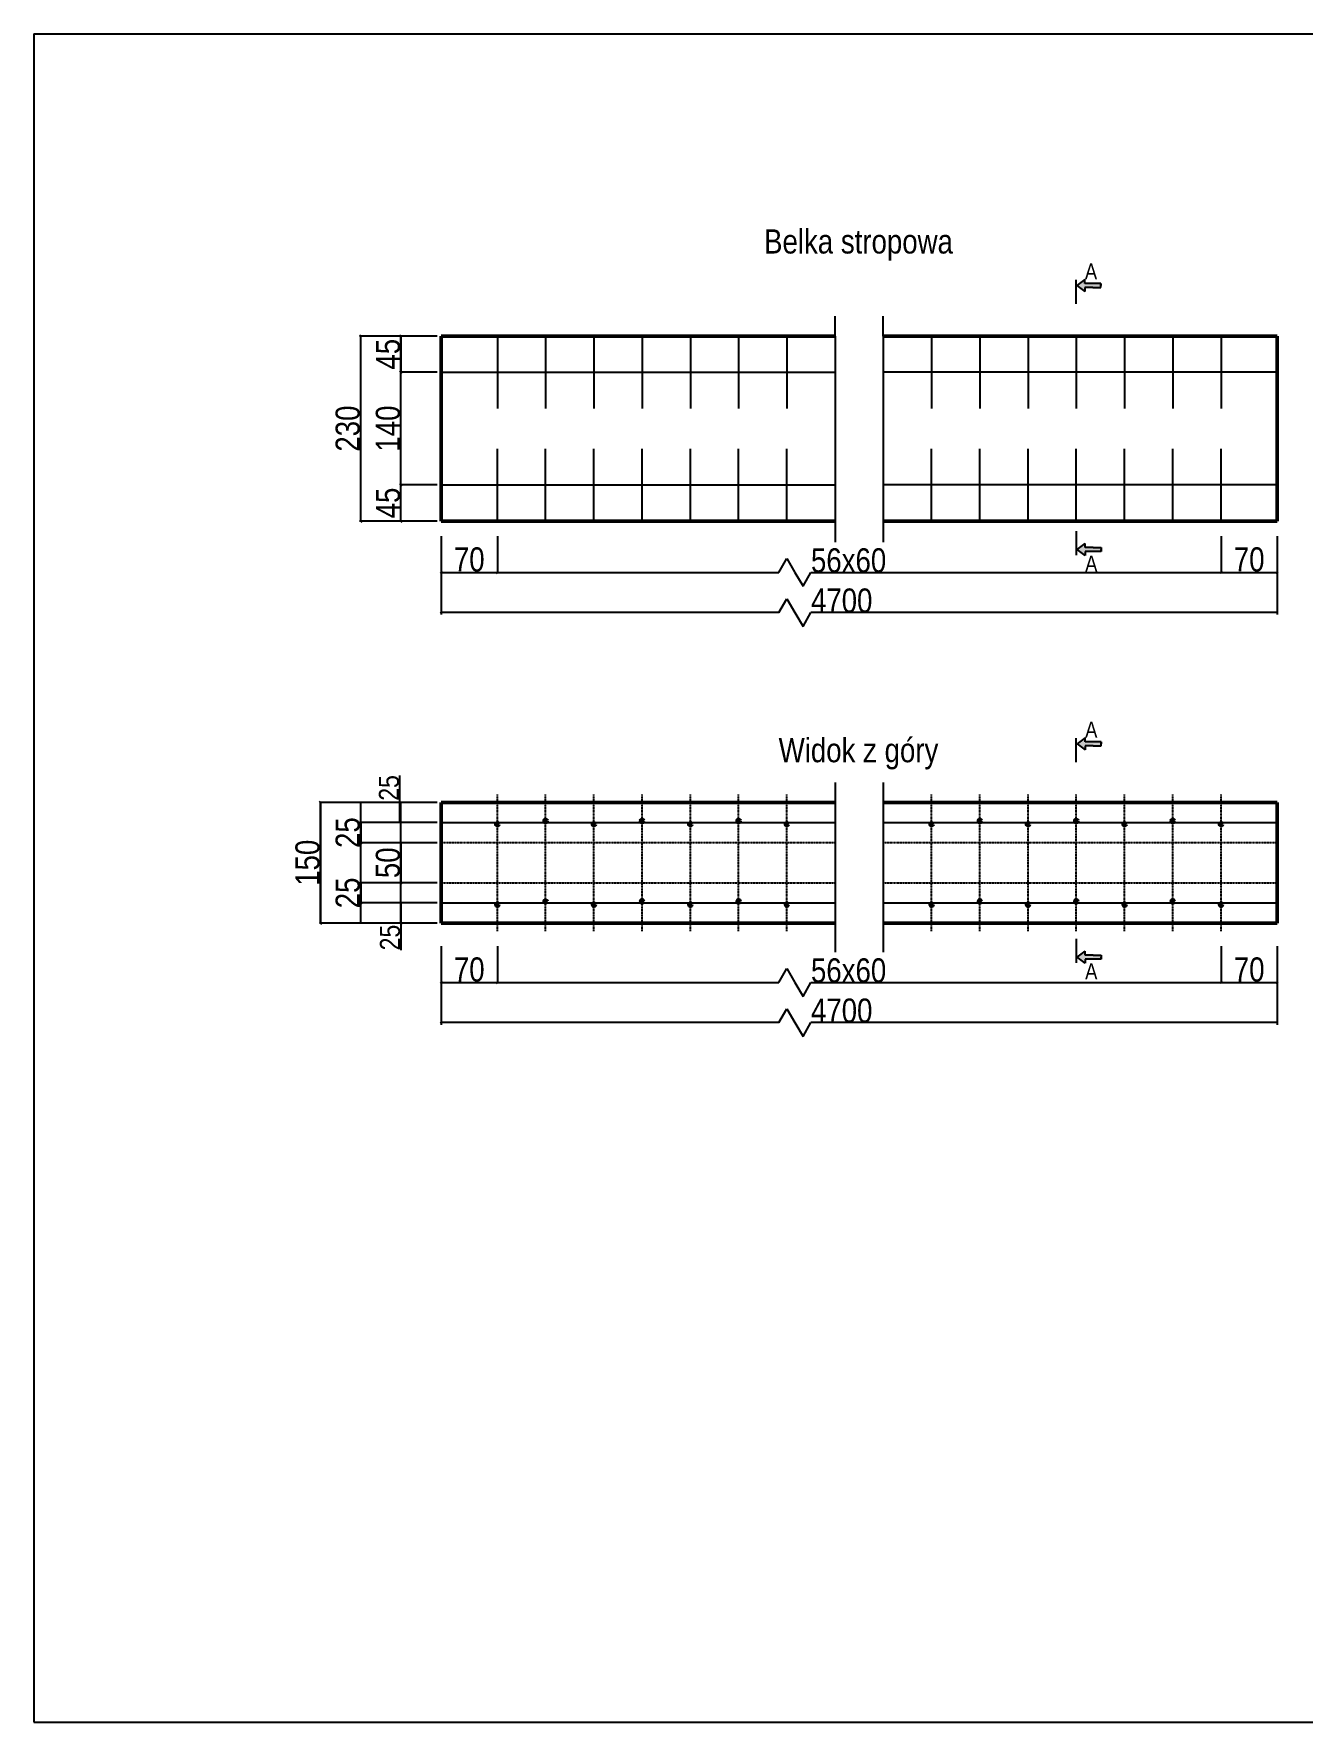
# Model space of a CAD drawing. Header units: millimetres. Extents: x 2253 to 9441, y 1251 to 3355.
# Drawn here: x 6467 to 8044, y 1255 to 3355 of the extents above; entities that cross this region are included whole.
import ezdxf
from ezdxf.enums import TextEntityAlignment as Align

# ---------------------------------------------------------------- set-up
doc = ezdxf.new("R2010")
doc.units = ezdxf.units.MM
for name, pattern in [('ACAD_ISO02W100', [15, 12, -3]), ('ACAD_ISO10W100', [18, 12, -3, 0, -3]), ('DASHED2', [9.525, 6.35, -3.175])]:
    doc.linetypes.add(name, pattern=pattern)
doc.layers.get('0').update_dxf_attribs({"lineweight": 50})
for name, color, linetype, lineweight in [('acad', 7, 'ACAD_ISO10W100', 25), ('pogrubiona', 7, 'Continuous', 50), ('przerywana', 7, 'ACAD_ISO02W100', 25), ('wymiary', 7, 'Continuous', 25)]:
    doc.layers.add(name, color=color, linetype=linetype, lineweight=lineweight)
doc.layers.add('gwoździe', color=7, linetype='DASHED2')
doc.styles.add('Wymiary', font='ARIALN.TTF', dxfattribs={"height": 25})
doc.dimstyles.new('Wymiary', dxfattribs={"dimtxt": 30, "dimasz": 2.5, "dimexe": 1.25, "dimexo": 5, "dimgap": 0.6325, "dimtad": 1, "dimtxsty": 'Wymiary', "dimblk": 'OBLIQUE', "dimcen": 0, "dimclrt": 256, "dimadec": 0, "dimazin": 0, "dimtfac": 1, "dimtmove": 0, "dimatfit": 3, "dimldrblk": 'OBLIQUE', "dimfxl": 1, "dimarcsym": 0})

# ---------------------------------------------------------------- blocks, each defined once
blk = doc.blocks.new('_Oblique')
at = {"color": 0, "linetype": 'ByBlock', "lineweight": -2}
blk.add_line((-0.5, -0.5), (0.5, 0.5), dxfattribs=at)
blk = doc.blocks.new('*D42')
at = {"layer": 'Defpoints', "color": 0, "transparency": 16777216}
for p in [(6973.3, 2735.2), (7043.3, 2735.2), (7043.3, 2685.2)]:
    blk.add_point(p, dxfattribs=at)
at = {"layer": 'wymiary', "color": 0, "lineweight": -2, "transparency": 16777216}
for p, q in [((6973.3, 2730.2), (6973.3, 2683.9)), ((7043.3, 2730.2), (7043.3, 2683.9))]:
    blk.add_line(p, q, dxfattribs=at)
at = {"layer": 'wymiary', "color": 0, "linetype": 'Continuous', "lineweight": -2, "transparency": 16777216}
blk.add_line((6973.3, 2685.2), (7043.3, 2685.2), dxfattribs=at)
at = {"layer": 'wymiary', "color": 0, "lineweight": -2, "transparency": 16777216, "xscale": 2.5, "yscale": 2.5, "zscale": 2.5, "rotation": 180}
blk.add_blockref('_Oblique', (6973.3, 2685.2), dxfattribs=at)
at = {"layer": 'wymiary', "color": 0, "lineweight": -2, "transparency": 16777216, "xscale": 2.5, "yscale": 2.5, "zscale": 2.5}
blk.add_blockref('_Oblique', (7043.3, 2685.2), dxfattribs=at)
at = {"layer": 'wymiary', "transparency": 16777216, "insert": (7008.3, 2701.1), "char_height": 30, "attachment_point": 5, "style": 'Wymiary'}
blk.add_mtext('70', dxfattribs=at)
blk = doc.blocks.new('*D43')
at = {"layer": 'Defpoints', "color": 0, "transparency": 16777216}
for p in [(7943.3, 2735.2), (8013.3, 2735.2), (8013.3, 2685.2)]:
    blk.add_point(p, dxfattribs=at)
at = {"layer": 'wymiary', "color": 0, "lineweight": -2, "transparency": 16777216}
for p, q in [((7943.3, 2730.2), (7943.3, 2683.9)), ((8013.3, 2730.2), (8013.3, 2683.9))]:
    blk.add_line(p, q, dxfattribs=at)
at = {"layer": 'wymiary', "color": 0, "linetype": 'Continuous', "lineweight": -2, "transparency": 16777216}
blk.add_line((7943.3, 2685.2), (8013.3, 2685.2), dxfattribs=at)
at = {"layer": 'wymiary', "color": 0, "lineweight": -2, "transparency": 16777216, "xscale": 2.5, "yscale": 2.5, "zscale": 2.5, "rotation": 180}
blk.add_blockref('_Oblique', (7943.3, 2685.2), dxfattribs=at)
at = {"layer": 'wymiary', "color": 0, "lineweight": -2, "transparency": 16777216, "xscale": 2.5, "yscale": 2.5, "zscale": 2.5}
blk.add_blockref('_Oblique', (8013.3, 2685.2), dxfattribs=at)
at = {"layer": 'wymiary', "transparency": 16777216, "insert": (7978.3, 2701.1), "char_height": 30, "attachment_point": 5, "style": 'Wymiary'}
blk.add_mtext('70', dxfattribs=at)
blk = doc.blocks.new('*D44')
at = {"layer": 'Defpoints', "color": 0, "transparency": 16777216}
for p in [(6973.3, 2979), (6923.3, 2934), (6973.3, 2934)]:
    blk.add_point(p, dxfattribs=at)
at = {"layer": 'wymiary', "color": 0, "lineweight": -2, "transparency": 16777216}
for p, q in [((6968.3, 2979), (6922, 2979)), ((6968.3, 2934), (6922, 2934))]:
    blk.add_line(p, q, dxfattribs=at)
at = {"layer": 'wymiary', "color": 0, "linetype": 'Continuous', "lineweight": -2, "transparency": 16777216}
blk.add_line((6923.3, 2979), (6923.3, 2934), dxfattribs=at)
at = {"layer": 'wymiary', "color": 0, "lineweight": -2, "transparency": 16777216, "xscale": 2.5, "yscale": 2.5, "zscale": 2.5}
for p, rotation in [((6923.3, 2979), 90), ((6923.3, 2934), 270)]:
    blk.add_blockref('_Oblique', p, dxfattribs=dict(at, rotation=rotation))
at = {"layer": 'wymiary', "transparency": 16777216, "insert": (6907.4, 2956.5), "char_height": 30, "attachment_point": 5, "rotation": 90, "style": 'Wymiary'}
blk.add_mtext('45', dxfattribs=at)
blk = doc.blocks.new('*D45')
at = {"layer": 'Defpoints', "color": 0, "transparency": 16777216}
for p in [(6923.3, 2934), (6973.3, 2934), (6973.3, 2794)]:
    blk.add_point(p, dxfattribs=at)
at = {"layer": 'wymiary', "color": 0, "lineweight": -2, "transparency": 16777216}
for p, q in [((6968.3, 2934), (6922, 2934)), ((6968.3, 2794), (6922, 2794))]:
    blk.add_line(p, q, dxfattribs=at)
at = {"layer": 'wymiary', "color": 0, "linetype": 'Continuous', "lineweight": -2, "transparency": 16777216}
blk.add_line((6923.3, 2794), (6923.3, 2934), dxfattribs=at)
at = {"layer": 'wymiary', "color": 0, "lineweight": -2, "transparency": 16777216, "xscale": 2.5, "yscale": 2.5, "zscale": 2.5}
for p, rotation in [((6923.3, 2934), 90), ((6923.3, 2794), 270)]:
    blk.add_blockref('_Oblique', p, dxfattribs=dict(at, rotation=rotation))
at = {"layer": 'wymiary', "transparency": 16777216, "insert": (6907.3, 2864), "char_height": 30, "attachment_point": 5, "rotation": 90, "style": 'Wymiary'}
blk.add_mtext('140', dxfattribs=at)
blk = doc.blocks.new('*D46')
at = {"layer": 'Defpoints', "color": 0, "transparency": 16777216}
for p in [(6923.3, 2794), (6973.3, 2794), (6973.3, 2749)]:
    blk.add_point(p, dxfattribs=at)
at = {"layer": 'wymiary', "color": 0, "lineweight": -2, "transparency": 16777216}
for p, q in [((6968.3, 2794), (6922, 2794)), ((6968.3, 2749), (6922, 2749))]:
    blk.add_line(p, q, dxfattribs=at)
at = {"layer": 'wymiary', "color": 0, "linetype": 'Continuous', "lineweight": -2, "transparency": 16777216}
blk.add_line((6923.3, 2749), (6923.3, 2794), dxfattribs=at)
at = {"layer": 'wymiary', "color": 0, "lineweight": -2, "transparency": 16777216, "xscale": 2.5, "yscale": 2.5, "zscale": 2.5}
for p, rotation in [((6923.3, 2794), 90), ((6923.3, 2749), 270)]:
    blk.add_blockref('_Oblique', p, dxfattribs=dict(at, rotation=rotation))
at = {"layer": 'wymiary', "transparency": 16777216, "insert": (6907.4, 2771.5), "char_height": 30, "attachment_point": 5, "rotation": 90, "style": 'Wymiary'}
blk.add_mtext('45', dxfattribs=at)
blk = doc.blocks.new('*D47')
at = {"layer": 'Defpoints', "color": 0, "transparency": 16777216}
for p in [(6873.3, 2979), (6973.3, 2979), (6973.3, 2749)]:
    blk.add_point(p, dxfattribs=at)
at = {"layer": 'wymiary', "color": 0, "lineweight": -2, "transparency": 16777216}
for p, q in [((6968.3, 2979), (6872, 2979)), ((6968.3, 2749), (6872, 2749))]:
    blk.add_line(p, q, dxfattribs=at)
at = {"layer": 'wymiary', "color": 0, "linetype": 'Continuous', "lineweight": -2, "transparency": 16777216}
blk.add_line((6873.3, 2749), (6873.3, 2979), dxfattribs=at)
at = {"layer": 'wymiary', "color": 0, "lineweight": -2, "transparency": 16777216, "xscale": 2.5, "yscale": 2.5, "zscale": 2.5}
for p, rotation in [((6873.3, 2979), 90), ((6873.3, 2749), 270)]:
    blk.add_blockref('_Oblique', p, dxfattribs=dict(at, rotation=rotation))
at = {"layer": 'wymiary', "transparency": 16777216, "insert": (6857.3, 2864), "char_height": 30, "attachment_point": 5, "rotation": 90, "style": 'Wymiary'}
blk.add_mtext('230', dxfattribs=at)
blk = doc.blocks.new('*D65')
at = {"layer": 'Defpoints', "color": 0, "transparency": 16777216}
for p in [(6973.3, 2225.2), (7043.3, 2225.2), (7043.3, 2175.2)]:
    blk.add_point(p, dxfattribs=at)
at = {"layer": 'wymiary', "color": 0, "lineweight": -2, "transparency": 16777216}
for p, q in [((6973.3, 2220.2), (6973.3, 2173.9)), ((7043.3, 2220.2), (7043.3, 2173.9))]:
    blk.add_line(p, q, dxfattribs=at)
at = {"layer": 'wymiary', "color": 0, "linetype": 'Continuous', "lineweight": -2, "transparency": 16777216}
blk.add_line((6973.3, 2175.2), (7043.3, 2175.2), dxfattribs=at)
at = {"layer": 'wymiary', "color": 0, "lineweight": -2, "transparency": 16777216, "xscale": 2.5, "yscale": 2.5, "zscale": 2.5, "rotation": 180}
blk.add_blockref('_Oblique', (6973.3, 2175.2), dxfattribs=at)
at = {"layer": 'wymiary', "color": 0, "lineweight": -2, "transparency": 16777216, "xscale": 2.5, "yscale": 2.5, "zscale": 2.5}
blk.add_blockref('_Oblique', (7043.3, 2175.2), dxfattribs=at)
at = {"layer": 'wymiary', "transparency": 16777216, "insert": (7008.3, 2191.1), "char_height": 30, "attachment_point": 5, "style": 'Wymiary'}
blk.add_mtext('70', dxfattribs=at)
blk = doc.blocks.new('*D66')
at = {"layer": 'Defpoints', "color": 0, "transparency": 16777216}
for p in [(7943.3, 2225.2), (8013.3, 2225.2), (8013.3, 2175.2)]:
    blk.add_point(p, dxfattribs=at)
at = {"layer": 'wymiary', "color": 0, "lineweight": -2, "transparency": 16777216}
for p, q in [((7943.3, 2220.2), (7943.3, 2173.9)), ((8013.3, 2220.2), (8013.3, 2173.9))]:
    blk.add_line(p, q, dxfattribs=at)
at = {"layer": 'wymiary', "color": 0, "linetype": 'Continuous', "lineweight": -2, "transparency": 16777216}
blk.add_line((7943.3, 2175.2), (8013.3, 2175.2), dxfattribs=at)
at = {"layer": 'wymiary', "color": 0, "lineweight": -2, "transparency": 16777216, "xscale": 2.5, "yscale": 2.5, "zscale": 2.5, "rotation": 180}
blk.add_blockref('_Oblique', (7943.3, 2175.2), dxfattribs=at)
at = {"layer": 'wymiary', "color": 0, "lineweight": -2, "transparency": 16777216, "xscale": 2.5, "yscale": 2.5, "zscale": 2.5}
blk.add_blockref('_Oblique', (8013.3, 2175.2), dxfattribs=at)
at = {"layer": 'wymiary', "transparency": 16777216, "insert": (7978.3, 2191.1), "char_height": 30, "attachment_point": 5, "style": 'Wymiary'}
blk.add_mtext('70', dxfattribs=at)
blk = doc.blocks.new('*D68')
at = {"layer": 'Defpoints', "color": 0, "transparency": 16777216}
for p in [(6973.3, 2399), (6922, 2374), (6973.3, 2374)]:
    blk.add_point(p, dxfattribs=at)
at = {"layer": 'wymiary', "color": 0, "linetype": 'Continuous', "lineweight": -2, "transparency": 16777216}
for p, q in [((6922, 2399), (6922, 2432.7)), ((6922, 2374), (6922, 2399))]:
    blk.add_line(p, q, dxfattribs=at)
at = {"layer": 'wymiary', "color": 0, "lineweight": -2, "transparency": 16777216}
for p, q in [((6968.3, 2399), (6920.8, 2399)), ((6968.3, 2374), (6920.8, 2374))]:
    blk.add_line(p, q, dxfattribs=at)
at = {"layer": 'wymiary', "color": 0, "lineweight": -2, "transparency": 16777216, "xscale": 2.5, "yscale": 2.5, "zscale": 2.5}
for p, rotation in [((6922, 2399), 90), ((6922, 2374), 270)]:
    blk.add_blockref('_Oblique', p, dxfattribs=dict(at, rotation=rotation))
at = {"layer": 'wymiary', "transparency": 16777216, "insert": (6908.6, 2417.1), "char_height": 25, "attachment_point": 5, "rotation": 90, "style": 'Wymiary'}
blk.add_mtext('25', dxfattribs=at)
blk = doc.blocks.new('*D71')
at = {"layer": 'Defpoints', "color": 0, "transparency": 16777216}
for p in [(6973.3, 2349), (6923.3, 2299), (6973.3, 2299)]:
    blk.add_point(p, dxfattribs=at)
at = {"layer": 'wymiary', "color": 0, "lineweight": -2, "transparency": 16777216}
for p, q in [((6968.3, 2349), (6922, 2349)), ((6968.3, 2299), (6922, 2299))]:
    blk.add_line(p, q, dxfattribs=at)
at = {"layer": 'wymiary', "color": 0, "linetype": 'Continuous', "lineweight": -2, "transparency": 16777216}
blk.add_line((6923.3, 2349), (6923.3, 2299), dxfattribs=at)
at = {"layer": 'wymiary', "color": 0, "lineweight": -2, "transparency": 16777216, "xscale": 2.5, "yscale": 2.5, "zscale": 2.5}
for p, rotation in [((6923.3, 2349), 90), ((6923.3, 2299), 270)]:
    blk.add_blockref('_Oblique', p, dxfattribs=dict(at, rotation=rotation))
at = {"layer": 'wymiary', "transparency": 16777216, "insert": (6907.3, 2324), "char_height": 30, "attachment_point": 5, "rotation": 90, "style": 'Wymiary'}
blk.add_mtext('50', dxfattribs=at)
blk = doc.blocks.new('*D72')
at = {"layer": 'Defpoints', "color": 0, "transparency": 16777216}
for p in [(6973.3, 2274), (6923.3, 2249), (6973.3, 2249)]:
    blk.add_point(p, dxfattribs=at)
at = {"layer": 'wymiary', "color": 0, "lineweight": -2, "transparency": 16777216}
for p, q in [((6968.3, 2274), (6922, 2274)), ((6968.3, 2249), (6922, 2249))]:
    blk.add_line(p, q, dxfattribs=at)
at = {"layer": 'wymiary', "color": 0, "linetype": 'Continuous', "lineweight": -2, "transparency": 16777216}
for p, q in [((6923.3, 2274), (6923.3, 2249)), ((6923.3, 2249), (6923.3, 2215.4))]:
    blk.add_line(p, q, dxfattribs=at)
at = {"layer": 'wymiary', "color": 0, "lineweight": -2, "transparency": 16777216, "xscale": 2.5, "yscale": 2.5, "zscale": 2.5}
for p, rotation in [((6923.3, 2274), 90), ((6923.3, 2249), 270)]:
    blk.add_blockref('_Oblique', p, dxfattribs=dict(at, rotation=rotation))
at = {"layer": 'wymiary', "transparency": 16777216, "insert": (6909.9, 2231), "char_height": 25, "attachment_point": 5, "rotation": 90, "style": 'Wymiary'}
blk.add_mtext('25', dxfattribs=at)
blk = doc.blocks.new('*D73')
at = {"layer": 'Defpoints', "color": 0, "transparency": 16777216}
for p in [(6973.3, 2374), (6873.3, 2349), (6973.3, 2349)]:
    blk.add_point(p, dxfattribs=at)
at = {"layer": 'wymiary', "color": 0, "lineweight": -2, "transparency": 16777216}
for p, q in [((6968.3, 2374), (6872, 2374)), ((6968.3, 2349), (6872, 2349))]:
    blk.add_line(p, q, dxfattribs=at)
at = {"layer": 'wymiary', "color": 0, "linetype": 'Continuous', "lineweight": -2, "transparency": 16777216}
blk.add_line((6873.3, 2374), (6873.3, 2349), dxfattribs=at)
at = {"layer": 'wymiary', "color": 0, "lineweight": -2, "transparency": 16777216, "xscale": 2.5, "yscale": 2.5, "zscale": 2.5}
for p, rotation in [((6873.3, 2374), 90), ((6873.3, 2349), 270)]:
    blk.add_blockref('_Oblique', p, dxfattribs=dict(at, rotation=rotation))
at = {"layer": 'wymiary', "transparency": 16777216, "insert": (6857.3, 2361.5), "char_height": 30, "attachment_point": 5, "rotation": 90, "style": 'Wymiary'}
blk.add_mtext('25', dxfattribs=at)
blk = doc.blocks.new('*D74')
at = {"layer": 'Defpoints', "color": 0, "transparency": 16777216}
for p in [(6973.3, 2299), (6873.3, 2274), (6973.3, 2274)]:
    blk.add_point(p, dxfattribs=at)
at = {"layer": 'wymiary', "color": 0, "lineweight": -2, "transparency": 16777216}
for p, q in [((6968.3, 2299), (6872, 2299)), ((6968.3, 2274), (6872, 2274))]:
    blk.add_line(p, q, dxfattribs=at)
at = {"layer": 'wymiary', "color": 0, "linetype": 'Continuous', "lineweight": -2, "transparency": 16777216}
blk.add_line((6873.3, 2299), (6873.3, 2274), dxfattribs=at)
at = {"layer": 'wymiary', "color": 0, "lineweight": -2, "transparency": 16777216, "xscale": 2.5, "yscale": 2.5, "zscale": 2.5}
for p, rotation in [((6873.3, 2299), 90), ((6873.3, 2274), 270)]:
    blk.add_blockref('_Oblique', p, dxfattribs=dict(at, rotation=rotation))
at = {"layer": 'wymiary', "transparency": 16777216, "insert": (6857.3, 2286.5), "char_height": 30, "attachment_point": 5, "rotation": 90, "style": 'Wymiary'}
blk.add_mtext('25', dxfattribs=at)
blk = doc.blocks.new('*D75')
at = {"layer": 'Defpoints', "color": 0, "transparency": 16777216}
for p in [(6973.3, 2399), (6823.3, 2249), (6973.3, 2249)]:
    blk.add_point(p, dxfattribs=at)
at = {"layer": 'wymiary', "color": 0, "lineweight": -2, "transparency": 16777216}
for p, q in [((6968.3, 2399), (6822, 2399)), ((6968.3, 2249), (6822, 2249))]:
    blk.add_line(p, q, dxfattribs=at)
at = {"layer": 'wymiary', "color": 0, "linetype": 'Continuous', "lineweight": -2, "transparency": 16777216}
blk.add_line((6823.3, 2399), (6823.3, 2249), dxfattribs=at)
at = {"layer": 'wymiary', "color": 0, "lineweight": -2, "transparency": 16777216, "xscale": 2.5, "yscale": 2.5, "zscale": 2.5}
for p, rotation in [((6823.3, 2399), 90), ((6823.3, 2249), 270)]:
    blk.add_blockref('_Oblique', p, dxfattribs=dict(at, rotation=rotation))
at = {"layer": 'wymiary', "transparency": 16777216, "insert": (6807.3, 2324), "char_height": 30, "attachment_point": 5, "rotation": 90, "style": 'Wymiary'}
blk.add_mtext('150', dxfattribs=at)

msp = doc.modelspace()

# ---------------------------------------------------------------- hatches: boundary and pattern name
at = {"layer": 'pogrubiona', "transparency": 33554620}
h = msp.add_hatch(color=256, dxfattribs=at)
h.dxf.hatch_style = 1
h.paths.add_polyline_path([(7041.291, 2372.036, 1), (7045.291, 2372.036, 1)])
h = msp.add_hatch(color=256, dxfattribs=at)
h.dxf.hatch_style = 1
h.paths.add_polyline_path([(7101.291, 2376.036, 1), (7105.291, 2376.036, 1)])
h = msp.add_hatch(color=256, dxfattribs=at)
h.dxf.hatch_style = 1
h.paths.add_polyline_path([(7161.291, 2372.036, 1), (7165.291, 2372.036, 1)])
h = msp.add_hatch(color=256, dxfattribs=at)
h.dxf.hatch_style = 1
h.paths.add_polyline_path([(7221.291, 2376.036, 1), (7225.291, 2376.036, 1)])
h = msp.add_hatch(color=256, dxfattribs=at)
h.dxf.hatch_style = 1
h.paths.add_polyline_path([(7281.291, 2372.036, 1), (7285.291, 2372.036, 1)])
h = msp.add_hatch(color=256, dxfattribs=at)
h.dxf.hatch_style = 1
h.paths.add_polyline_path([(7341.291, 2376.036, 1), (7345.291, 2376.036, 1)])
h = msp.add_hatch(color=256, dxfattribs=at)
h.dxf.hatch_style = 1
h.paths.add_polyline_path([(7401.291, 2372.036, 1), (7405.291, 2372.036, 1)])
h = msp.add_hatch(color=256, dxfattribs=at)
h.dxf.hatch_style = 1
h.paths.add_polyline_path([(7581.291, 2372.036, 1), (7585.291, 2372.036, 1)])
h = msp.add_hatch(color=256, dxfattribs=at)
h.dxf.hatch_style = 1
h.paths.add_polyline_path([(7641.291, 2376.036, 1), (7645.291, 2376.036, 1)])
h = msp.add_hatch(color=256, dxfattribs=at)
h.dxf.hatch_style = 1
h.paths.add_polyline_path([(7701.291, 2372.036, 1), (7705.291, 2372.036, 1)])
h = msp.add_hatch(color=256, dxfattribs=at)
h.dxf.hatch_style = 1
h.paths.add_polyline_path([(7761.291, 2376.036, 1), (7765.291, 2376.036, 1)])
h = msp.add_hatch(color=256, dxfattribs=at)
h.dxf.hatch_style = 1
h.paths.add_polyline_path([(7821.291, 2372.036, 1), (7825.291, 2372.036, 1)])
h = msp.add_hatch(color=256, dxfattribs=at)
h.dxf.hatch_style = 1
h.paths.add_polyline_path([(7881.291, 2376.036, 1), (7885.291, 2376.036, 1)])
h = msp.add_hatch(color=256, dxfattribs=at)
h.dxf.hatch_style = 1
h.paths.add_polyline_path([(7941.291, 2372.036, 1), (7945.291, 2372.036, 1)])
h = msp.add_hatch(color=256, dxfattribs=at)
h.dxf.hatch_style = 1
h.paths.add_polyline_path([(7041.291, 2272.036, 1), (7045.291, 2272.036, 1)])
h = msp.add_hatch(color=256, dxfattribs=at)
h.dxf.hatch_style = 1
h.paths.add_polyline_path([(7101.291, 2275.862, 1), (7105.291, 2275.862, 1)])
h = msp.add_hatch(color=256, dxfattribs=at)
h.dxf.hatch_style = 1
h.paths.add_polyline_path([(7161.291, 2272.036, 1), (7165.291, 2272.036, 1)])
h = msp.add_hatch(color=256, dxfattribs=at)
h.dxf.hatch_style = 1
h.paths.add_polyline_path([(7221.291, 2276.036, 1), (7225.291, 2276.036, 1)])
h = msp.add_hatch(color=256, dxfattribs=at)
h.dxf.hatch_style = 1
h.paths.add_polyline_path([(7281.291, 2272.036, 1), (7285.291, 2272.036, 1)])
h = msp.add_hatch(color=256, dxfattribs=at)
h.dxf.hatch_style = 1
h.paths.add_polyline_path([(7341.291, 2276.036, 1), (7345.291, 2276.036, 1)])
h = msp.add_hatch(color=256, dxfattribs=at)
h.dxf.hatch_style = 1
h.paths.add_polyline_path([(7401.291, 2272.036, 1), (7405.291, 2272.036, 1)])
h = msp.add_hatch(color=256, dxfattribs=at)
h.dxf.hatch_style = 1
h.paths.add_polyline_path([(7581.291, 2272.036, 1), (7585.291, 2272.036, 1)])
h = msp.add_hatch(color=256, dxfattribs=at)
h.dxf.hatch_style = 1
h.paths.add_polyline_path([(7641.291, 2276.036, 1), (7645.291, 2276.036, 1)])
h = msp.add_hatch(color=256, dxfattribs=at)
h.dxf.hatch_style = 1
h.paths.add_polyline_path([(7701.291, 2272.036, 1), (7705.291, 2272.036, 1)])
h = msp.add_hatch(color=256, dxfattribs=at)
h.dxf.hatch_style = 1
h.paths.add_polyline_path([(7761.291, 2276.036, 1), (7765.291, 2276.036, 1)])
h = msp.add_hatch(color=256, dxfattribs=at)
h.dxf.hatch_style = 1
h.paths.add_polyline_path([(7821.291, 2272.036, 1), (7825.291, 2272.036, 1)])
h = msp.add_hatch(color=256, dxfattribs=at)
h.dxf.hatch_style = 1
h.paths.add_polyline_path([(7881.291, 2276.036, 1), (7885.291, 2276.036, 1)])
h = msp.add_hatch(color=256, dxfattribs=at)
h.dxf.hatch_style = 1
h.paths.add_polyline_path([(7941.291, 2272.036, 1), (7945.291, 2272.036, 1)])
at = {"layer": 'wymiary'}
h = msp.add_hatch(color=256, dxfattribs=at)
h.dxf.hatch_style = 1
h.paths.add_polyline_path([(7763.963, 3041.994), (7773.963, 3034.494), (7773.963, 3039.494), (7783.963, 3039.494), (7793.963, 3039.494), (7793.963, 3044.494), (7783.963, 3044.494), (7773.963, 3044.494), (7773.963, 3049.494)])
h = msp.add_hatch(color=256, dxfattribs=at)
h.dxf.hatch_style = 1
h.paths.add_polyline_path([(7774.272, 2706.015), (7774.272, 2711.015), (7784.272, 2711.015), (7794.272, 2711.015), (7794.272, 2716.015), (7784.272, 2716.015), (7774.272, 2716.015), (7774.272, 2721.015), (7764.272, 2713.515)])
h = msp.add_hatch(color=256, dxfattribs=at)
h.dxf.hatch_style = 1
h.paths.add_polyline_path([(7764.272, 2471.994), (7774.272, 2464.494), (7774.272, 2469.494), (7784.272, 2469.494), (7794.272, 2469.494), (7794.272, 2474.494), (7784.272, 2474.494), (7774.272, 2474.494), (7774.272, 2479.494)])
h = msp.add_hatch(color=256, dxfattribs=at)
h.dxf.hatch_style = 1
h.paths.add_polyline_path([(7774.272, 2199.007), (7774.272, 2204.007), (7784.272, 2204.007), (7794.272, 2204.007), (7794.272, 2209.007), (7784.272, 2209.007), (7774.272, 2209.007), (7774.272, 2214.007), (7764.272, 2206.507)])

# ---------------------------------------------------------------- linework, layer by layer
for p, q in [((6973.291, 2749.036), (6973.291, 2979.036)), ((6973.291, 2979.036), (7463.291, 2979.036)), ((8013.291, 2979.036), (7523.291, 2979.036)), ((8013.291, 2749.036), (8013.291, 2979.036)), ((6973.291, 2749.036), (7463.291, 2749.036)), ((8013.291, 2749.036), (7523.291, 2749.036)), ((6973.291, 2399.036), (6973.291, 2249.036)), ((7463.291, 2399.036), (6973.291, 2399.036)), ((6973.291, 2399.036), (6973.291, 2249.036)), ((8013.291, 2399.036), (7523.291, 2399.036)), ((8013.291, 2249.036), (8013.291, 2399.036)), ((6973.291, 2249.036), (7463.291, 2249.036)), ((7523.291, 2249.036), (8013.291, 2249.036))]:
    msp.add_line(p, q)
at = {"layer": 'acad', "ltscale": 0.1}
for p, q in [((7043.291, 2239.036), (7043.291, 2409.036)), ((7103.291, 2239.036), (7103.291, 2409.036)), ((7163.291, 2239.036), (7163.291, 2409.036)), ((7223.291, 2239.036), (7223.291, 2409.036)), ((7283.291, 2239.036), (7283.291, 2409.036)), ((7343.291, 2239.036), (7343.291, 2409.036)), ((7403.291, 2239.036), (7403.291, 2409.036)), ((7583.291, 2239.036), (7583.291, 2409.036)), ((7643.291, 2239.036), (7643.291, 2409.036)), ((7703.291, 2239.036), (7703.291, 2409.036)), ((7763.291, 2239.036), (7763.291, 2409.036)), ((7823.291, 2239.036), (7823.291, 2409.036)), ((7883.291, 2239.036), (7883.291, 2409.036)), ((7943.291, 2239.036), (7943.291, 2409.036)), ((6973.291, 2349.036), (7463.291, 2349.036)), ((7523.291, 2349.036), (8013.291, 2349.036)), ((6973.291, 2299.036), (7463.291, 2299.036)), ((7523.291, 2299.036), (8013.291, 2299.036))]:
    msp.add_line(p, q, dxfattribs=at)
at = {"layer": 'gwoździe', "ltscale": 0.1}
for p, q in [((7043.291, 2979.036), (7043.291, 2889.036)), ((7103.291, 2979.036), (7103.291, 2889.036)), ((7163.291, 2979.036), (7163.291, 2889.036)), ((7223.291, 2979.036), (7223.291, 2889.036)), ((7283.291, 2979.036), (7283.291, 2889.036)), ((7343.291, 2979.036), (7343.291, 2889.036)), ((7403.291, 2979.036), (7403.291, 2889.036)), ((7583.291, 2979.036), (7583.291, 2889.036)), ((7643.291, 2979.036), (7643.291, 2889.036)), ((7703.291, 2979.036), (7703.291, 2889.036)), ((7763.291, 2979.036), (7763.291, 2889.036)), ((7823.291, 2979.036), (7823.291, 2889.036)), ((7883.291, 2979.036), (7883.291, 2889.036)), ((7943.291, 2979.036), (7943.291, 2889.036)), ((7043.291, 2749.036), (7043.291, 2839.036)), ((7103.291, 2749.036), (7103.291, 2839.036)), ((7163.291, 2749.036), (7163.291, 2839.036)), ((7223.291, 2749.036), (7223.291, 2839.036)), ((7283.291, 2749.036), (7283.291, 2839.036)), ((7343.291, 2749.036), (7343.291, 2839.036)), ((7403.291, 2749.036), (7403.291, 2839.036)), ((7583.291, 2749.036), (7583.291, 2839.036)), ((7643.291, 2749.036), (7643.291, 2839.036)), ((7703.291, 2749.036), (7703.291, 2839.036)), ((7763.291, 2749.036), (7763.291, 2839.036)), ((7823.291, 2749.036), (7823.291, 2839.036)), ((7883.291, 2749.036), (7883.291, 2839.036)), ((7943.291, 2749.036), (7943.291, 2839.036))]:
    msp.add_line(p, q, dxfattribs=at)
at = {"layer": 'pogrubiona'}
for centre in [(7043.291, 2372.036), (7103.291, 2376.036), (7163.291, 2372.036), (7223.291, 2376.036), (7283.291, 2372.036), (7343.291, 2376.036), (7403.291, 2372.036), (7583.291, 2372.036), (7643.291, 2376.036), (7703.291, 2372.036), (7763.291, 2376.036), (7823.291, 2372.036), (7883.291, 2376.036), (7943.291, 2372.036), (7043.291, 2272.036), (7103.291, 2275.862), (7163.291, 2272.036), (7223.291, 2276.036), (7283.291, 2272.036), (7343.291, 2276.036), (7403.291, 2272.036), (7583.291, 2272.036), (7643.291, 2276.036), (7703.291, 2272.036), (7763.291, 2276.036), (7823.291, 2272.036), (7883.291, 2276.036), (7943.291, 2272.036)]:
    msp.add_circle(centre, 2, dxfattribs=at)
at = {"layer": 'przerywana', "ltscale": 0.1}
for p, q in [((7463.291, 2979.036), (7463.291, 3004.036)), ((7523.291, 2979.036), (7523.291, 3004.036)), ((7463.291, 2979.036), (7463.291, 2749.036)), ((7523.291, 2979.036), (7523.291, 2749.036)), ((7463.291, 2749.036), (7463.291, 2724.036)), ((7523.291, 2749.036), (7523.291, 2724.036)), ((7463.291, 2424.036), (7463.291, 2214.036)), ((7523.291, 2424.036), (7523.291, 2214.036)), ((6973.291, 2374.036), (7463.291, 2374.036)), ((7523.291, 2374.036), (8013.291, 2374.036)), ((6973.291, 2274.036), (7463.291, 2274.036)), ((7523.291, 2274.036), (8013.291, 2274.036))]:
    msp.add_line(p, q, dxfattribs=at)
at = {"layer": 'przerywana'}
for p, q in [((7463.291, 2724.036), (7463.291, 2722.931)), ((7523.291, 2724.036), (7523.291, 2722.931)), ((7463.291, 2214.036), (7463.291, 2212.931)), ((7523.291, 2214.036), (7523.291, 2212.931))]:
    msp.add_line(p, q, dxfattribs=at)
at = {"layer": 'wymiary'}
for p, q in [((6466.698, 3355.067), (9436.698, 3355.067)), ((6466.698, 3355.067), (6466.698, 1255.067)), ((7762.981, 3019.036), (7762.981, 3049.036)), ((7773.963, 3049.494), (7763.963, 3041.994)), ((7773.963, 3044.494), (7773.963, 3049.494)), ((7763.963, 3041.994), (7773.963, 3034.494)), ((7783.963, 3044.494), (7773.963, 3044.494)), ((7783.963, 3039.494), (7773.963, 3039.494)), ((7773.963, 3039.494), (7773.963, 3034.494)), ((7793.963, 3044.494), (7783.963, 3044.494)), ((7783.963, 3039.494), (7793.963, 3039.494)), ((7793.963, 3039.494), (7793.963, 3044.494)), ((7793.963, 3044.494), (7793.963, 3041.994)), ((6873.291, 2749.036), (6873.291, 2979.036)), ((6923.291, 2749.036), (6923.291, 2979.036)), ((6973.291, 2934.036), (7463.291, 2934.036)), ((8013.291, 2934.036), (7523.291, 2934.036)), ((6973.291, 2794.036), (7463.291, 2794.036)), ((8013.291, 2794.036), (7523.291, 2794.036)), ((7763.291, 2736.474), (7763.291, 2706.474)), ((7764.272, 2713.515), (7774.272, 2721.015)), ((7774.272, 2706.015), (7764.272, 2713.515)), ((7774.272, 2716.015), (7774.272, 2721.015)), ((7784.272, 2716.015), (7774.272, 2716.015)), ((7784.272, 2711.015), (7774.272, 2711.015)), ((7774.272, 2711.015), (7774.272, 2706.015)), ((7784.272, 2716.015), (7794.272, 2716.015)), ((7794.272, 2711.015), (7784.272, 2711.015)), ((7794.272, 2716.015), (7794.272, 2711.015)), ((7794.272, 2711.015), (7794.272, 2713.515)), ((7393.291, 2685.15), (7403.395, 2702.41)), ((7403.395, 2702.41), (7413.291, 2685.15)), ((6973.291, 2685.15), (6973.291, 2635.15)), ((7043.291, 2685.15), (7393.291, 2685.15)), ((7413.291, 2685.15), (7423.395, 2667.89)), ((7423.395, 2667.89), (7433.291, 2685.15)), ((7433.291, 2685.15), (7943.291, 2685.15)), ((8013.291, 2685.15), (8013.291, 2635.15)), ((7393.291, 2635.15), (7403.395, 2652.41)), ((7403.395, 2652.41), (7413.291, 2635.15)), ((6973.291, 2635.15), (6972.443, 2634.232)), ((6973.291, 2635.15), (6974.138, 2636.069)), ((6973.291, 2635.15), (6973.291, 2632.65)), ((7393.291, 2635.15), (6973.291, 2635.15)), ((7413.291, 2635.15), (7423.395, 2617.89)), ((7423.395, 2617.89), (7433.291, 2635.15)), ((8013.291, 2635.15), (7433.291, 2635.15)), ((8013.291, 2635.15), (8012.443, 2634.232)), ((8013.291, 2635.15), (8014.138, 2636.069)), ((8013.291, 2635.15), (8013.291, 2632.65)), ((7763.291, 2449.036), (7763.291, 2479.036)), ((7774.272, 2479.494), (7764.272, 2471.994)), ((7774.272, 2474.494), (7774.272, 2479.494)), ((7764.272, 2471.994), (7774.272, 2464.494)), ((7784.272, 2474.494), (7774.272, 2474.494)), ((7784.272, 2469.494), (7774.272, 2469.494)), ((7774.272, 2469.494), (7774.272, 2464.494)), ((7794.272, 2474.494), (7784.272, 2474.494)), ((7784.272, 2469.494), (7794.272, 2469.494)), ((7794.272, 2469.494), (7794.272, 2474.494)), ((7794.272, 2474.494), (7794.272, 2471.994)), ((6823.291, 2249.036), (6823.291, 2399.036)), ((6873.291, 2249.036), (6873.291, 2399.036)), ((6923.291, 2249.036), (6923.291, 2399.036)), ((7763.291, 2229.466), (7763.291, 2199.466)), ((7764.272, 2206.507), (7774.272, 2214.007)), ((7774.272, 2199.007), (7764.272, 2206.507)), ((7774.272, 2209.007), (7774.272, 2214.007)), ((7784.272, 2209.007), (7774.272, 2209.007)), ((7784.272, 2209.007), (7794.272, 2209.007)), ((7794.272, 2209.007), (7794.272, 2204.007)), ((7794.272, 2204.007), (7794.272, 2206.507)), ((7393.291, 2175.15), (7403.395, 2192.41)), ((7403.395, 2192.41), (7413.291, 2175.15)), ((7784.272, 2204.007), (7774.272, 2204.007)), ((7774.272, 2204.007), (7774.272, 2199.007)), ((7794.272, 2204.007), (7784.272, 2204.007)), ((6973.291, 2175.15), (6973.291, 2125.15)), ((7043.291, 2175.15), (7393.291, 2175.15)), ((7413.291, 2175.15), (7423.395, 2157.89)), ((7423.395, 2157.89), (7433.291, 2175.15)), ((7433.291, 2175.15), (7943.291, 2175.15)), ((8013.291, 2175.15), (8013.291, 2125.15)), ((7393.291, 2125.15), (7403.395, 2142.41)), ((7403.395, 2142.41), (7413.291, 2125.15)), ((6973.291, 2125.15), (6972.443, 2124.232)), ((6973.291, 2125.15), (6974.138, 2126.069)), ((7393.291, 2125.15), (6973.291, 2125.15)), ((6973.291, 2125.15), (6973.291, 2122.65)), ((7413.291, 2125.15), (7423.395, 2107.89)), ((7423.395, 2107.89), (7433.291, 2125.15)), ((8013.291, 2125.15), (7433.291, 2125.15)), ((8013.291, 2125.15), (8012.443, 2124.232)), ((8013.291, 2125.15), (8014.138, 2126.069)), ((8013.291, 2125.15), (8013.291, 2122.65)), ((6466.698, 1255.067), (9436.698, 1255.067))]:
    msp.add_line(p, q, dxfattribs=at)

# ---------------------------------------------------------------- texts
at = {"layer": 'wymiary', "style": 'Wymiary'}
for s, p in [('Belka stropowa', (7492.411, 3081.76)), ('Widok z góry', (7492.411, 2449.036))]:
    msp.add_text(s, height=30, dxfattribs=at).set_placement(p, align=Align.CENTER)
for s, height, p in [('A', 20, (7773.963, 3049.494)), ('56x60', 30, (7433.291, 2685.15)), ('A', 20, (7774.272, 2686.015)), ('4700', 30, (7433.291, 2635.15)), ('A', 20, (7774.272, 2479.494)), ('56x60', 30, (7433.291, 2175.15)), ('A', 20, (7774.272, 2179.007)), ('4700', 30, (7433.291, 2125.15))]:
    msp.add_text(s, height=height, dxfattribs=at).set_placement(p)

# ---------------------------------------------------------------- dimensions: what is measured, and where the dimension line sits
at = {"layer": 'wymiary'}
for base, p1, p2, picture, middle in [((6873.291, 2979.036), (6973.291, 2749.036), (6973.291, 2979.036), '*D47', (6857.341, 2864.036)), ((6923.291, 2934.036), (6973.291, 2979.036), (6973.291, 2934.036), '*D44', (6907.402, 2956.536)), ((6923.291, 2934.036), (6973.291, 2794.036), (6973.291, 2934.036), '*D45', (6907.341, 2864.036)), ((6923.291, 2794.036), (6973.291, 2749.036), (6973.291, 2794.036), '*D46', (6907.402, 2771.536)), ((6823.291, 2249.036), (6973.291, 2399.036), (6973.291, 2249.036), '*D75', (6807.341, 2324.036)), ((6923.291, 2299.036), (6973.291, 2349.036), (6973.291, 2299.036), '*D71', (6907.341, 2324.036))]:
    dim = msp.add_linear_dim(base=base, p1=p1, p2=p2, angle=90, dimstyle='Wymiary', dxfattribs=at)
    dim.commit()
    dim.dimension.update_dxf_attribs({"geometry": picture, "text_midpoint": middle})
for base, p1, p2, picture, middle in [((7043.291, 2685.15), (6973.291, 2735.15), (7043.291, 2735.15), '*D42', (7008.291, 2701.1)), ((8013.291, 2685.15), (7943.291, 2735.15), (8013.291, 2735.15), '*D43', (7978.291, 2701.1)), ((7043.291, 2175.15), (6973.291, 2225.15), (7043.291, 2225.15), '*D65', (7008.291, 2191.1)), ((8013.291, 2175.15), (7943.291, 2225.15), (8013.291, 2225.15), '*D66', (7978.291, 2191.1))]:
    dim = msp.add_linear_dim(base=base, p1=p1, p2=p2, dimstyle='Wymiary', dxfattribs=at)
    dim.commit()
    dim.dimension.update_dxf_attribs({"geometry": picture, "text_midpoint": middle})
for base, p1, p2, picture, middle in [((6922.041, 2374.036), (6973.291, 2399.036), (6973.291, 2374.036), '*D68', (6922.041, 2417.098)), ((6873.291, 2349.036), (6973.291, 2374.036), (6973.291, 2349.036), '*D73', (6873.291, 2361.536)), ((6873.291, 2274.036), (6973.291, 2299.036), (6973.291, 2274.036), '*D74', (6873.291, 2286.536)), ((6923.291, 2249.036), (6973.291, 2274.036), (6973.291, 2249.036), '*D72', (6923.291, 2230.973))]:
    dim = msp.add_linear_dim(base=base, p1=p1, p2=p2, angle=90, dimstyle='Wymiary', dxfattribs=at)
    dim.commit()
    dim.dimension.update_dxf_attribs({"geometry": picture, "text_midpoint": middle, "dimtype": 160})

doc.saveas('drawing.dxf')
